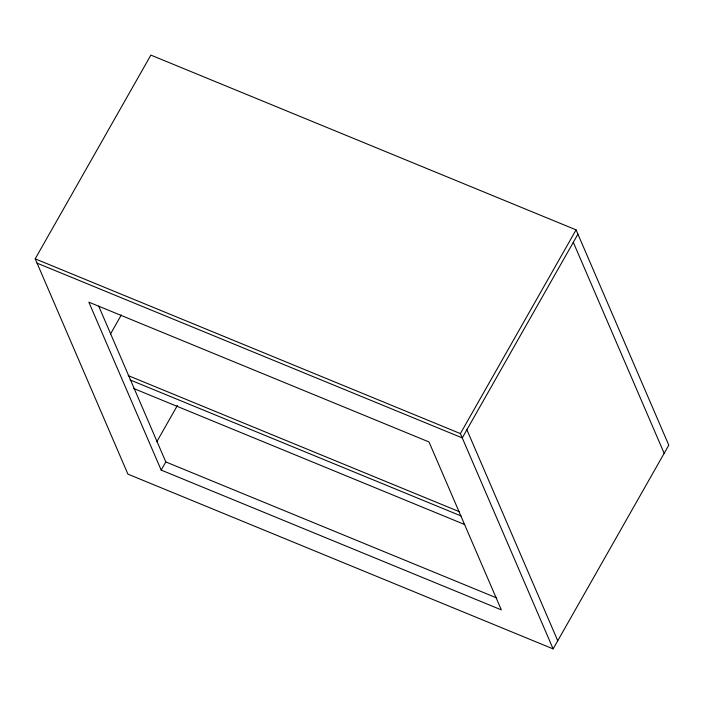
<?xml version="1.0" encoding="UTF-8"?>
<svg xmlns="http://www.w3.org/2000/svg" width="704" height="704" viewBox="0 0 704 704"><rect width="100%" height="100%" fill="white"/><g stroke="black" fill="none" stroke-linecap="round" stroke-linejoin="round"><path stroke-width="1.06" d="M35.2 258.834L150.876 55.106L576.074 229.865L668.8 445.166L553.124 648.894L127.926 474.135L35.2 258.834L460.398 433.594L553.124 648.894M110.44 334.101L121.299 314.978M156.798 441.751L177.434 405.416M161.172 470.087L88.845 302.148L429.009 441.954L501.327 609.884L161.172 470.087L165.801 461.93L98.674 306.064M460.398 433.594L576.074 229.865M577.931 234.168L462.255 437.897L37.057 263.146M128.198 375.602L459.219 511.65M130.055 379.914L461.076 515.962M133.76 388.52L464.781 524.568M165.801 461.93L496.822 597.986M573.302 242.317L664.171 453.314M466.875 429.748L557.744 640.746"/></g></svg>
